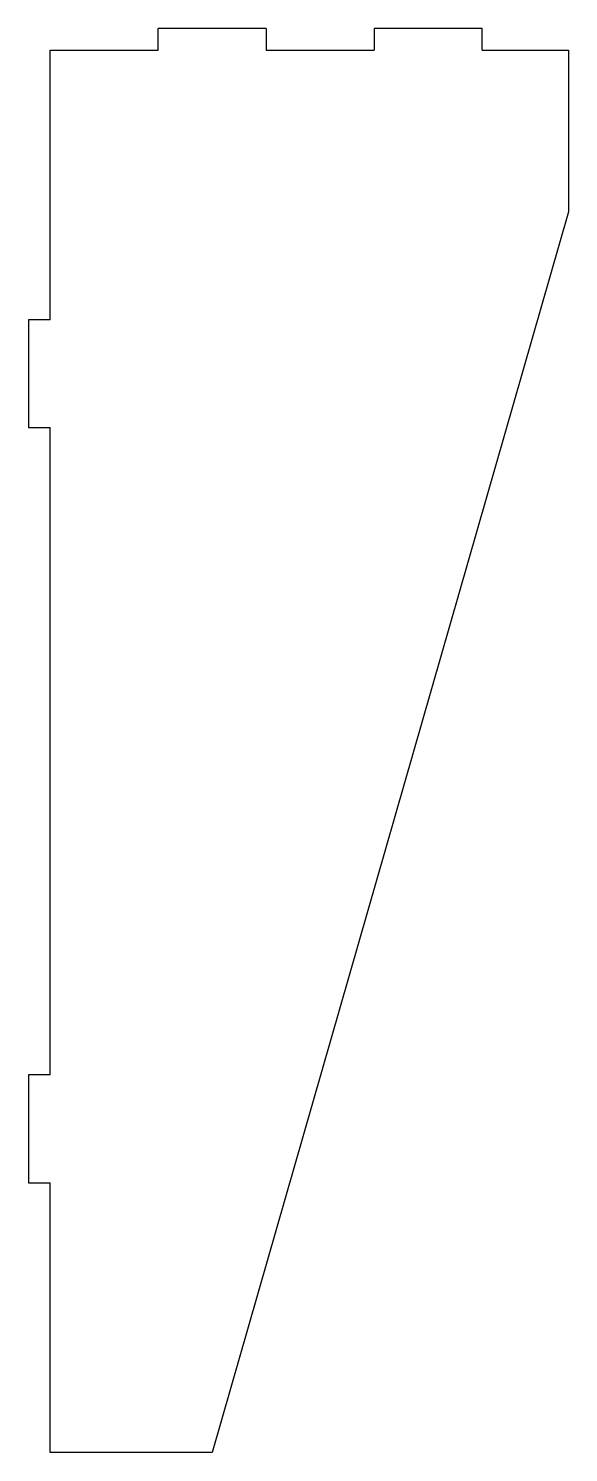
# Model space of a CAD drawing. Extents: x -34 to 66, y 0 to 264.
import ezdxf

# ---------------------------------------------------------------- set-up
doc = ezdxf.new("R2010")
doc.units = 0
doc.header["$MEASUREMENT"] = 0
doc.layers.get('0').update_dxf_attribs({"linetype": 'CONTINUOUS'})

msp = doc.modelspace()

# ---------------------------------------------------------------- linework, layer by layer
at = {"color": 7}
for p, q in [((10, 264), (-10, 264)), ((50, 264), (30, 264)), ((-30, 260), (-10, 260)), ((-30, 210), (-30, 260)), ((10, 260), (30, 260)), ((66, 260), (66, 230)), ((66, 230), (0, 0)), ((-34, 210), (-34, 190)), ((-30, 70), (-30, 190)), ((-34, 70), (-34, 50)), ((-30, 0), (-30, 50)), ((0, 0), (-30, 0))]:
    msp.add_line(p, q, dxfattribs=at)
at = {"color": 7, "ltscale": 0.1}
for p, q in [((-10, 260), (-10, 264)), ((10, 264), (10, 260)), ((30, 264), (30, 260)), ((50, 260), (50, 264)), ((-30, 210), (-34, 210)), ((-34, 190), (-30, 190)), ((-30, 70), (-34, 70)), ((-34, 50), (-30, 50))]:
    msp.add_line(p, q, dxfattribs=at)
at = {"color": 7, "ltscale": 0.4}
msp.add_line((50, 260), (66, 260), dxfattribs=at)

doc.saveas('drawing.dxf')
